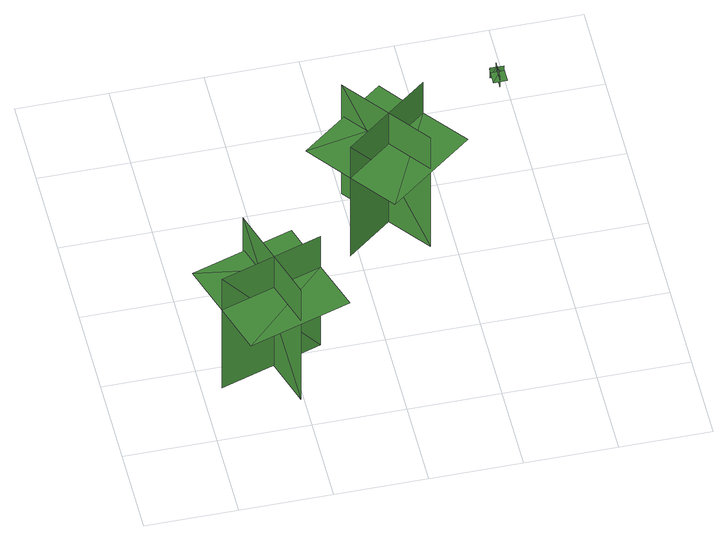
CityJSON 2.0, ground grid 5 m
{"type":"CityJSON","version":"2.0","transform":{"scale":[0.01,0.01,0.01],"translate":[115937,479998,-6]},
"CityObjects":{
"tree1":{"type":"SolitaryVegetationObject","geometry":[{"type":"MultiSurface","lod":"1","boundaries":[[[0,1,2]],[[0,2,3]],[[4,5,6]],[[4,6,7]],[[8,9,10]],[[8,10,11]],[[8,11,12]],[[8,12,13]]]}]},
"tree2":{"type":"SolitaryVegetationObject","geometry":[{"type":"MultiSurface","lod":"1","boundaries":[[[14,15,16]],[[14,16,17]],[[18,19,20]],[[18,20,21]],[[22,23,24]],[[22,24,25]],[[22,25,26]],[[22,26,27]]]}]},
"tree3":{"type":"SolitaryVegetationObject","geometry":[{"type":"MultiSurface","lod":"1","boundaries":[[[28,29,30]],[[28,30,31]],[[32,33,34]],[[32,34,35]],[[36,37,38]],[[36,38,39]],[[36,39,40]],[[36,40,41]]]}]}
},
"vertices":[
[477,161,96],[297,723,96],[297,723,916],[477,161,916],[659,510,96],[97,329,96],[97,329,916],[659,510,916],[659,510,686],[569,791,686],[7,610,686],[97,329,686],[188,48,686],[749,229,686],
[1363,1066,88],[1001,1531,88],[1001,1531,908],[1363,1066,908],[1414,1455,88],[949,1093,88],[949,1093,908],[1414,1455,908],[1414,1455,678],[1233,1688,678],[767,1326,678],[949,1093,678],[1130,860,678],[1596,1223,678],
[1932,2099,105],[2005,2099,105],[2005,2201,105],[1932,2201,105],[1966,2099,140],[1966,2099,66],[1966,2201,66],[1966,2201,140],[1966,2173,140],[2003,2173,140],[2003,2173,66],[1966,2173,66],[1929,2173,66],[1929,2173,140]
]}
